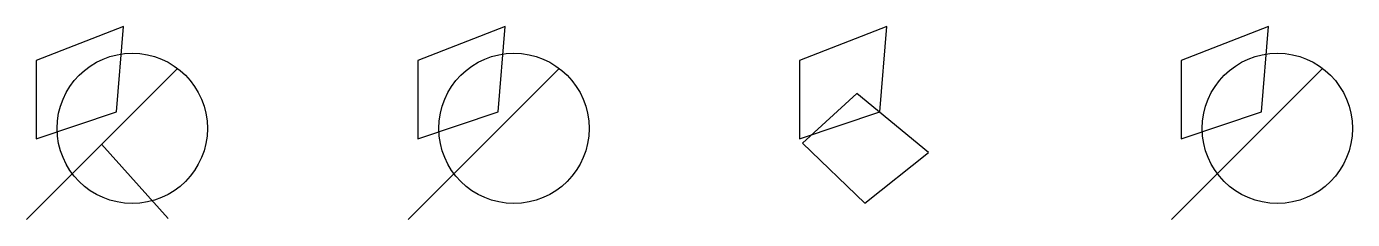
# Model space of a CAD drawing. Header units: inches. Extents: x 0 to 1.74, y 0 to 0.25.
import ezdxf

# ---------------------------------------------------------------- set-up
doc = ezdxf.new("R2010")
doc.units = ezdxf.units.IN
doc.header["$MEASUREMENT"] = 0

# ---------------------------------------------------------------- blocks, each defined once
blk = doc.blocks.new('*U16')
for p, q in [((0, 0), (5, 5)), ((2.5, 2.5), (4.708, 0.032))]:
    blk.add_line(p, q)
blk.add_lwpolyline([(0.323, 5.29), (0.323, 2.683), (2.99, 3.578), (3.223, 6.418)], close=True)
blk.add_circle((3.518, 3.031), 2.5)
blk = doc.blocks.new('*U18')
for points in [[(0.323, 5.29), (0.323, 2.683), (2.99, 3.578), (3.223, 6.418)], [(2.221, 4.187), (0.414, 2.537), (2.493, 0.537), (4.611, 2.226)]]:
    blk.add_lwpolyline(points, close=True)
blk = doc.blocks.new('*U19')
blk.add_line((0, 0), (5, 5))
blk.add_lwpolyline([(0.323, 5.29), (0.323, 2.683), (2.99, 3.578), (3.223, 6.418)], close=True)
blk.add_circle((3.518, 3.031), 2.5)
blk = doc.blocks.new('*U17')
blk.add_line((0, 0), (5, 5))
blk.add_lwpolyline([(0.323, 5.29), (0.323, 2.683), (2.99, 3.578), (3.223, 6.418)], close=True)
blk.add_circle((3.518, 3.031), 2.5)

msp = doc.modelspace()

# ---------------------------------------------------------------- block references
at = {"xscale": 0.03937007874015748, "yscale": 0.03937007874015748, "zscale": 0.03937007874015748}
for name, p in [('*U16', (0, 0)), ('*U19', (0.5, 0)), ('*U18', (1, 0)), ('*U17', (1.5, 0))]:
    msp.add_blockref(name, p, dxfattribs=at)

doc.saveas('drawing.dxf')
